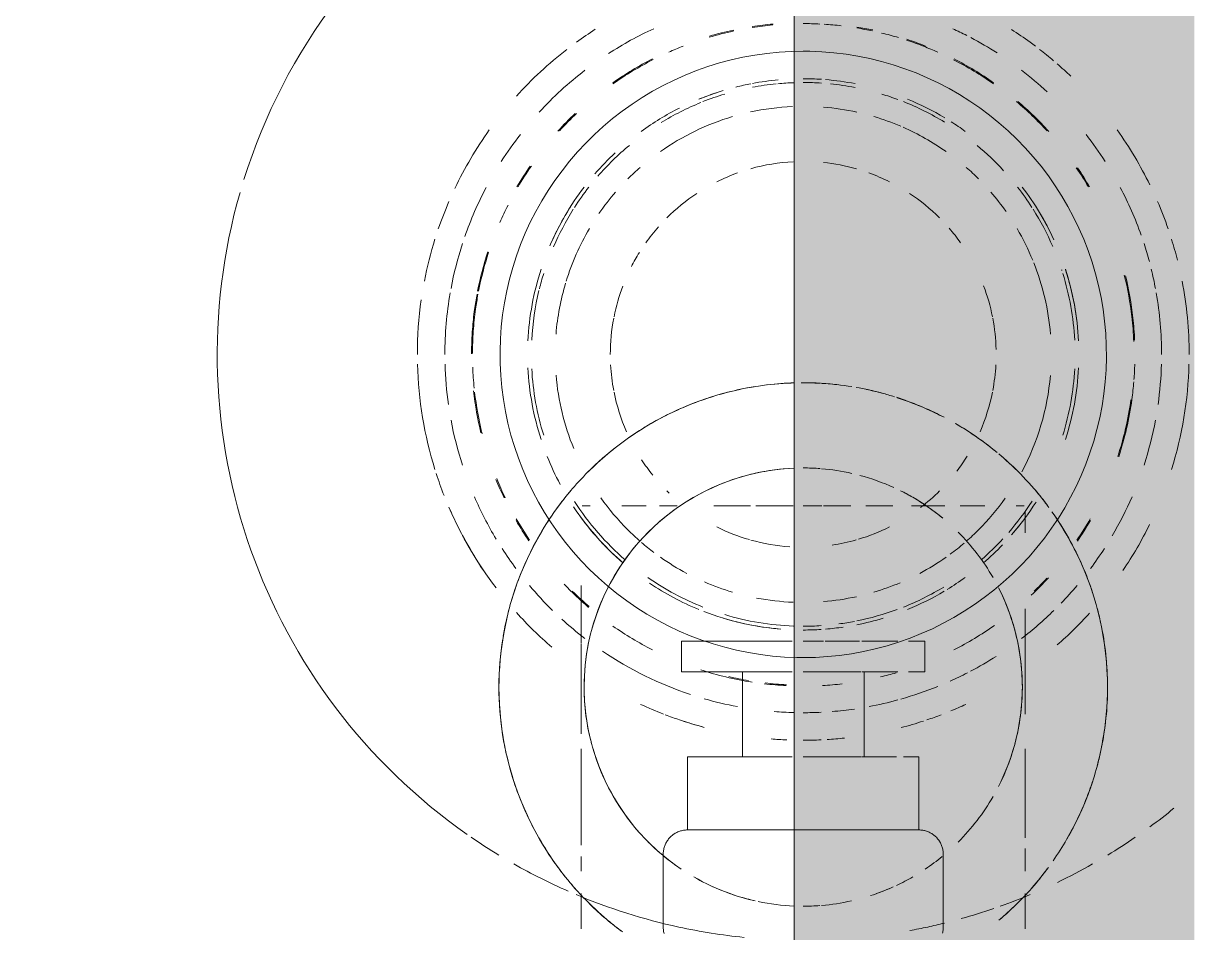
# Model space of a CAD drawing. Header units: millimetres. Extents: x -4000 to 187956, y -58990 to 162485.
# Drawn here: x 9070 to 9166.4, y 139201.2 to 139275.9 of the extents above; entities that cross this region are included whole.
import ezdxf

# ---------------------------------------------------------------- set-up
doc = ezdxf.new("R2010")
doc.units = ezdxf.units.MM
doc.linetypes.add('Dash 1_16_', pattern=[317.5, 158.75, -158.75])
for name, color, linetype, lineweight in [('A-FLOR-PATT', 8, 'Continuous', 13), ('P-PIPE', 3, 'Continuous', 9), ('P-PIPE-CNTR', 3, 'Continuous', 9), ('P-SANR-FIXT', 6, 'Continuous', 9)]:
    doc.layers.add(name, color=color, linetype=linetype, lineweight=lineweight)

# ---------------------------------------------------------------- blocks, each defined once
blk = doc.blocks.new('C307 - C307-V841-0_000')
at = {"layer": 'P-SANR-FIXT', "color": 9}
for p, q in [((-18.24, -102.819), (-18.24, -105.726)), ((0.103, -110.937), (0, -110.937)), ((-2.258, -116.937), (-4.732, -116.937)), ((-1.793, -116.937), (-4.581, -116.937)), ((0, -116.937), (-2.087, -116.937)), ((0, -116.937), (-1.649, -116.937)), ((-2.258, -123.937), (-4.735, -123.937)), ((-1.794, -123.937), (-4.607, -123.937)), ((0, -123.937), (-2.093, -123.937)), ((0, -123.937), (-1.655, -123.937))]:
    blk.add_line(p, q, dxfattribs=at)
at = {"layer": 'P-SANR-FIXT', "color": 16}
for p, q in [((-11.5, -102.937), (-11.5, -108.937)), ((-9.5, -110.937), (-9.5, -116.937)), ((-8.227, -110.937), (-9.5, -110.937)), ((-4.784, -110.937), (-7.643, -110.937)), ((-1.793, -110.937), (-4.574, -110.937)), ((0, -110.937), (-1.644, -110.937)), ((-8.227, -116.937), (-9.5, -116.937)), ((-4.784, -116.937), (-7.649, -116.937)), ((-5, -116.937), (-5, -123.937)), ((-1.793, -116.937), (-4.581, -116.937)), ((0, -116.937), (-1.649, -116.937)), ((-10, -123.937), (-10, -126.437)), ((-8.66, -123.937), (-10, -123.937)), ((-4.806, -123.937), (-7.772, -123.937)), ((-1.794, -123.937), (-4.607, -123.937)), ((0, -123.937), (-1.655, -123.937)), ((-10, -126.437), (-8.66, -126.437)), ((-7.775, -126.437), (-4.806, -126.437)), ((-4.61, -126.437), (-1.794, -126.437)), ((-1.657, -126.437), (0, -126.437))]:
    blk.add_line(p, q, dxfattribs=at)
at = {"layer": 'P-SANR-FIXT', "color": 250}
for p, q in [((11.5, -108.937), (11.5, -102.937)), ((9.5, -110.937), (0.9, -110.937)), ((9.5, -116.937), (9.5, -110.937)), ((9.5, -116.937), (0.9, -116.937)), ((5, -123.937), (5, -116.937)), ((10, -123.937), (0.9, -123.937)), ((10, -126.437), (10, -123.937)), ((0.9, -126.437), (10, -126.437))]:
    blk.add_line(p, q, dxfattribs=at)
at = {"layer": 'P-SANR-FIXT', "color": 253}
for p, q in [((18.24, -105.726), (18.24, -102.819)), ((4.56, -116.937), (0.9, -116.937)), ((5, -116.937), (1.161, -116.937)), ((4.579, -123.937), (0.9, -123.937)), ((5, -123.937), (1.161, -123.937))]:
    blk.add_line(p, q, dxfattribs=at)
at = {"layer": 'P-SANR-FIXT', "color": 254}
for p, q in [((-18.24, -107.554), (-18.24, -109.415)), ((18.24, -108.758), (18.24, -107.554)), ((18.24, -117.61), (18.24, -109.688)), ((-18.24, -110.292), (-18.24, -117.61)), ((18.24, -126.264), (18.24, -118.822)), ((-18.24, -120.444), (-18.24, -127.727)), ((-9.699, -127.06), (-10.608, -127.467)), ((-8.774, -126.691), (-9.699, -127.06)), ((-7.834, -126.359), (-8.774, -126.691)), ((9.275, -126.886), (8.343, -126.533)), ((10.192, -127.275), (9.275, -126.886)), ((18.24, -127.727), (18.24, -126.317)), ((-18.24, -127.727), (-18.24, -129.104)), ((-11.501, -127.909), (-12.375, -128.386)), ((-10.608, -127.467), (-11.501, -127.909)), ((11.975, -128.162), (11.092, -127.701)), ((18.24, -131.017), (18.24, -127.727)), ((-12.375, -128.386), (-13.23, -128.899)), ((-12.375, -128.386), (-13.23, -128.899)), ((12.839, -128.659), (11.975, -128.162)), ((12.839, -128.659), (11.975, -128.162)), ((-14.874, -130.023), (-15.661, -130.634)), ((-14.874, -130.023), (-15.661, -130.634)), ((-14.063, -129.444), (-14.874, -130.023)), ((-14.063, -129.444), (-14.874, -130.023)), ((-15.661, -130.634), (-16.422, -131.276)), ((16.075, -130.977), (15.301, -130.349)), ((16.075, -130.977), (15.301, -130.349)), ((16.823, -131.635), (16.075, -130.977)), ((16.823, -131.635), (16.075, -130.977)), ((-16.422, -131.276), (-17.158, -131.947)), ((17.544, -132.322), (16.823, -131.635)), ((17.544, -132.322), (16.823, -131.635)), ((-17.866, -132.648), (-18.546, -133.376)), ((18.237, -133.038), (17.544, -132.322)), ((18.237, -133.038), (17.544, -132.322)), ((-18.546, -133.376), (-19.196, -134.131)), ((18.9, -133.781), (18.237, -133.038)), ((19.534, -134.549), (18.9, -133.781)), ((19.534, -134.549), (18.9, -133.781)), ((-19.196, -134.131), (-19.815, -134.912)), ((20.136, -135.343), (19.534, -134.549)), ((20.136, -135.343), (19.534, -134.549)), ((-20.403, -135.716), (-20.957, -136.543)), ((-20.403, -135.716), (-20.957, -136.543)), ((-19.815, -134.912), (-20.403, -135.716)), ((20.706, -136.16), (20.136, -135.343)), ((20.706, -136.16), (20.136, -135.343)), ((-20.957, -136.543), (-21.479, -137.392)), ((21.243, -136.999), (20.706, -136.16)), ((21.243, -136.999), (20.706, -136.16)), ((-21.479, -137.392), (-21.966, -138.261)), ((-12.897, -137.555), (-14.914, -137.555)), ((-10.359, -137.555), (-11.644, -137.555)), ((-5.131, -137.555), (-7.353, -137.555)), ((-1.655, -137.555), (-3.903, -137.555)), ((0, -137.555), (-1.535, -137.555)), ((3.903, -137.555), (0.828, -137.555)), ((7.353, -137.555), (4.327, -137.555)), ((11.816, -137.555), (10.359, -137.555)), ((14.914, -137.555), (12.897, -137.555)), ((21.746, -137.859), (21.243, -136.999)), ((21.746, -137.859), (21.243, -136.999)), ((-21.966, -138.261), (-22.418, -139.149)), ((22.214, -138.738), (21.746, -137.859)), ((22.214, -138.738), (21.746, -137.859)), ((22.647, -139.636), (22.214, -138.738)), ((22.647, -139.636), (22.214, -138.738)), ((-22.418, -139.149), (-22.834, -140.054)), ((-22.418, -139.149), (-22.834, -140.054)), ((23.043, -140.55), (22.647, -139.636)), ((23.043, -140.55), (22.647, -139.636)), ((-22.834, -140.054), (-23.213, -140.975)), ((-22.834, -140.054), (-23.213, -140.975)), ((-23.213, -140.975), (-23.555, -141.911)), ((-23.213, -140.975), (-23.555, -141.911)), ((23.725, -142.421), (23.402, -141.479)), ((23.725, -142.421), (23.402, -141.479)), ((-23.555, -141.911), (-23.86, -142.859)), ((24.009, -143.376), (23.725, -142.421)), ((24.009, -143.376), (23.725, -142.421)), ((-23.86, -142.859), (-24.126, -143.819)), ((24.254, -144.341), (24.009, -143.376)), ((24.254, -144.341), (24.009, -143.376)), ((24.461, -145.316), (24.254, -144.341)), ((24.461, -145.316), (24.254, -144.341)), ((-24.354, -144.789), (-24.543, -145.767)), ((24.629, -146.298), (24.461, -145.316)), ((24.629, -146.298), (24.461, -145.316)), ((-24.543, -145.767), (-24.693, -146.752)), ((24.757, -147.286), (24.629, -146.298)), ((24.757, -147.286), (24.629, -146.298)), ((-24.693, -146.752), (-24.803, -147.742)), ((24.846, -148.278), (24.757, -147.286)), ((24.846, -148.278), (24.757, -147.286)), ((-24.803, -147.742), (-24.874, -148.735)), ((-24.803, -147.742), (-24.874, -148.735)), ((24.895, -149.273), (24.846, -148.278)), ((24.895, -149.273), (24.846, -148.278)), ((-24.874, -148.735), (-24.904, -149.731)), ((-24.874, -148.735), (-24.904, -149.731)), ((24.904, -150.269), (24.895, -149.273)), ((-24.904, -149.731), (-24.895, -150.727)), ((24.874, -151.265), (24.904, -150.269)), ((24.874, -151.265), (24.904, -150.269)), ((-24.895, -150.727), (-24.846, -151.722)), ((-24.895, -150.727), (-24.846, -151.722)), ((24.803, -152.258), (24.874, -151.265)), ((24.803, -152.258), (24.874, -151.265)), ((-24.846, -151.722), (-24.757, -152.714)), ((-24.757, -152.714), (-24.629, -153.702)), ((24.693, -153.248), (24.803, -152.258)), ((24.693, -153.248), (24.803, -152.258)), ((-24.629, -153.702), (-24.461, -154.684)), ((24.543, -154.233), (24.693, -153.248)), ((24.543, -154.233), (24.693, -153.248)), ((-24.461, -154.684), (-24.254, -155.659)), ((24.354, -155.211), (24.543, -154.233)), ((24.354, -155.211), (24.543, -154.233)), ((-24.254, -155.659), (-24.009, -156.624)), ((24.126, -156.181), (24.354, -155.211)), ((-24.009, -156.624), (-23.725, -157.579)), ((23.86, -157.141), (24.126, -156.181)), ((23.86, -157.141), (24.126, -156.181)), ((-23.725, -157.579), (-23.402, -158.521)), ((23.555, -158.089), (23.86, -157.141)), ((23.555, -158.089), (23.86, -157.141)), ((23.213, -159.025), (23.555, -158.089)), ((-23.043, -159.45), (-22.647, -160.364)), ((-23.043, -159.45), (-22.647, -160.364)), ((22.418, -160.851), (22.834, -159.946)), ((22.418, -160.851), (22.834, -159.946)), ((22.834, -159.946), (23.213, -159.025)), ((-22.647, -160.364), (-22.214, -161.262)), ((21.966, -161.739), (22.418, -160.851)), ((21.966, -161.739), (22.418, -160.851)), ((-22.214, -161.262), (-21.746, -162.141)), ((21.479, -162.608), (21.966, -161.739)), ((21.479, -162.608), (21.966, -161.739)), ((-21.746, -162.141), (-21.243, -163.001)), ((-21.746, -162.141), (-21.243, -163.001)), ((20.957, -163.457), (21.479, -162.608)), ((20.957, -163.457), (21.479, -162.608)), ((-21.243, -163.001), (-20.706, -163.84)), ((20.403, -164.284), (20.957, -163.457)), ((20.403, -164.284), (20.957, -163.457)), ((-20.706, -163.84), (-20.136, -164.657)), ((-20.136, -164.657), (-19.534, -165.451)), ((19.815, -165.088), (20.403, -164.284)), ((19.815, -165.088), (20.403, -164.284)), ((-19.534, -165.451), (-18.9, -166.219)), ((19.196, -165.869), (19.815, -165.088)), ((19.196, -165.869), (19.815, -165.088)), ((-18.9, -166.219), (-18.237, -166.962)), ((17.866, -167.352), (18.546, -166.624)), ((17.866, -167.352), (18.546, -166.624)), ((18.546, -166.624), (19.196, -165.869)), ((-18.237, -166.962), (-17.544, -167.678)), ((17.158, -168.053), (17.866, -167.352)), ((-16.823, -168.365), (-16.075, -169.023)), ((16.422, -168.724), (17.158, -168.053)), ((16.422, -168.724), (17.158, -168.053)), ((-16.075, -169.023), (-15.301, -169.651)), ((14.874, -169.977), (15.661, -169.366)), ((14.874, -169.977), (15.661, -169.366)), ((15.661, -169.366), (16.422, -168.724)), ((15.661, -169.366), (16.422, -168.724)), ((-15.301, -169.651), (-14.503, -170.247)), ((-15.301, -169.651), (-14.503, -170.247)), ((-14.503, -170.247), (-13.682, -170.811)), ((-14.503, -170.247), (-13.682, -170.811)), ((13.23, -171.101), (14.063, -170.556)), ((13.23, -171.101), (14.063, -170.556)), ((14.063, -170.556), (14.874, -169.977)), ((14.063, -170.556), (14.874, -169.977)), ((-13.682, -170.811), (-12.839, -171.341)), ((-13.682, -170.811), (-12.839, -171.341)), ((-12.839, -171.341), (-11.975, -171.838)), ((-12.839, -171.341), (-11.975, -171.838)), ((12.375, -171.614), (13.23, -171.101)), ((12.375, -171.614), (13.23, -171.101)), ((-11.975, -171.838), (-11.092, -172.299)), ((-11.975, -171.838), (-11.092, -172.299)), ((-11.092, -172.299), (-10.192, -172.725)), ((10.608, -172.533), (11.501, -172.091)), ((10.608, -172.533), (11.501, -172.091)), ((11.501, -172.091), (12.375, -171.614)), ((-10.192, -172.725), (-9.275, -173.114)), ((-9.275, -173.114), (-8.343, -173.467)), ((7.834, -173.641), (8.774, -173.309)), ((7.834, -173.641), (8.774, -173.309)), ((8.774, -173.309), (9.699, -172.94)), ((8.774, -173.309), (9.699, -172.94)), ((9.699, -172.94), (10.608, -172.533)), ((9.699, -172.94), (10.608, -172.533)), ((-8.343, -173.467), (-7.398, -173.782)), ((-7.398, -173.782), (-6.441, -174.058)), ((-6.441, -174.058), (-5.474, -174.297)), ((-5.474, -174.297), (-4.498, -174.496)), ((-5.474, -174.297), (-4.498, -174.496)), ((3.968, -174.588), (4.948, -174.409)), ((3.968, -174.588), (4.948, -174.409)), ((4.948, -174.409), (5.92, -174.192)), ((5.92, -174.192), (6.883, -173.936)), ((5.92, -174.192), (6.883, -173.936)), ((6.883, -173.936), (7.834, -173.641)), ((6.883, -173.936), (7.834, -173.641)), ((-4.498, -174.496), (-3.515, -174.656)), ((-3.515, -174.656), (-2.526, -174.777)), ((-2.526, -174.777), (-1.533, -174.858)), ((-1.533, -174.858), (-0.538, -174.9)), ((-0.538, -174.9), (0, -174.906)), ((-0.538, -174.9), (0, -174.906)), ((0, -174.906), (0.996, -174.886)), ((0, -174.906), (0.996, -174.886)), ((0.996, -174.886), (1.99, -174.826)), ((0.996, -174.886), (1.99, -174.826)), ((1.99, -174.826), (2.982, -174.727)), ((1.99, -174.826), (2.982, -174.727)), ((2.982, -174.727), (3.968, -174.588)), ((2.982, -174.727), (3.968, -174.588))]:
    blk.add_line(p, q, dxfattribs=at)
at = {"layer": 'P-SANR-FIXT', "color": 243}
for p, q in [((-4.784, -110.937), (-7.643, -110.937)), ((-1.793, -110.937), (-4.574, -110.937)), ((0, -110.937), (-1.644, -110.937)), ((-5.646, -116.937), (-7.649, -116.937)), ((-2.258, -116.937), (-4.732, -116.937)), ((0, -116.937), (-2.087, -116.937)), ((-5.684, -123.937), (-7.772, -123.937)), ((-2.258, -123.937), (-4.735, -123.937)), ((0, -123.937), (-2.093, -123.937)), ((-7.775, -126.437), (-4.806, -126.437)), ((-4.61, -126.437), (-1.794, -126.437)), ((-1.657, -126.437), (0, -126.437))]:
    blk.add_line(p, q, dxfattribs=at)
at = {"layer": 'P-SANR-FIXT', "color": 252}
for p, q in [((8.227, -110.937), (0.9, -110.937)), ((5, -116.937), (1.161, -116.937)), ((8.227, -116.937), (5.646, -116.937)), ((5, -123.937), (1.161, -123.937)), ((8.66, -123.937), (5.684, -123.937)), ((0.9, -126.437), (8.66, -126.437))]:
    blk.add_line(p, q, dxfattribs=at)
at = {"layer": 'P-SANR-FIXT', "color": 50}
for p, q in [((-1.99, -125.174), (-2.982, -125.273)), ((-1.99, -125.174), (-2.982, -125.273)), ((-0.996, -125.114), (-1.99, -125.174)), ((-0.996, -125.114), (-1.99, -125.174)), ((0, -125.094), (-0.996, -125.114)), ((0, -125.094), (-0.996, -125.114)), ((0.538, -125.1), (0, -125.094)), ((0.538, -125.1), (0, -125.094)), ((1.533, -125.142), (0.538, -125.1)), ((1.533, -125.142), (0.538, -125.1)), ((2.526, -125.223), (1.533, -125.142)), ((2.526, -125.223), (1.533, -125.142)), ((3.515, -125.344), (2.526, -125.223)), ((3.515, -125.344), (2.526, -125.223)), ((-6.883, -126.064), (-7.834, -126.359)), ((-6.883, -126.064), (-7.834, -126.359)), ((-5.92, -125.808), (-6.883, -126.064)), ((-5.92, -125.808), (-6.883, -126.064)), ((-4.948, -125.591), (-5.92, -125.808)), ((-4.948, -125.591), (-5.92, -125.808)), ((-3.968, -125.412), (-4.948, -125.591)), ((-3.968, -125.412), (-4.948, -125.591)), ((-2.982, -125.273), (-3.968, -125.412)), ((-2.982, -125.273), (-3.968, -125.412)), ((4.498, -125.504), (3.515, -125.344)), ((4.498, -125.504), (3.515, -125.344)), ((5.474, -125.703), (4.498, -125.504)), ((5.474, -125.703), (4.498, -125.504)), ((6.441, -125.942), (5.474, -125.703)), ((6.441, -125.942), (5.474, -125.703)), ((7.398, -126.218), (6.441, -125.942)), ((7.398, -126.218), (6.441, -125.942)), ((8.343, -126.533), (7.398, -126.218)), ((8.343, -126.533), (7.398, -126.218)), ((-9.699, -127.06), (-10.608, -127.467)), ((-8.774, -126.691), (-9.699, -127.06)), ((-7.834, -126.359), (-8.774, -126.691)), ((9.275, -126.886), (8.343, -126.533)), ((10.192, -127.275), (9.275, -126.886)), ((11.092, -127.701), (10.192, -127.275)), ((11.092, -127.701), (10.192, -127.275)), ((11.975, -128.162), (11.092, -127.701)), ((-13.23, -128.899), (-14.063, -129.444)), ((-13.23, -128.899), (-14.063, -129.444)), ((13.682, -129.189), (12.839, -128.659)), ((13.682, -129.189), (12.839, -128.659)), ((14.503, -129.753), (13.682, -129.189)), ((14.503, -129.753), (13.682, -129.189)), ((15.301, -130.349), (14.503, -129.753)), ((15.301, -130.349), (14.503, -129.753)), ((-15.661, -130.634), (-16.422, -131.276)), ((-17.158, -131.947), (-17.866, -132.648)), ((-18.546, -133.376), (-19.196, -134.131)), ((18.9, -133.781), (18.237, -133.038)), ((-18.24, -135.338), (-18.24, -137.033)), ((-17.5, -137.555), (-18.153, -137.555)), ((-12.897, -137.555), (-14.914, -137.555)), ((-10.359, -137.555), (-11.644, -137.555)), ((-8.895, -137.555), (-10.359, -137.555)), ((-8.895, -137.555), (-10.133, -137.555)), ((-5.131, -137.555), (-6.98, -137.555)), ((-1.655, -137.555), (-3.558, -137.555)), ((0, -137.555), (-1.535, -137.555)), ((3.558, -137.555), (0.828, -137.555)), ((6.98, -137.555), (4.327, -137.555)), ((11.816, -137.555), (10.359, -137.555)), ((14.914, -137.555), (12.897, -137.555)), ((18.153, -137.555), (17.5, -137.555)), ((23.402, -141.479), (23.043, -140.55)), ((23.402, -141.479), (23.043, -140.55)), ((-24.126, -143.819), (-24.354, -144.789)), ((24.904, -150.269), (24.895, -149.273)), ((-24.904, -149.731), (-24.895, -150.727)), ((24.126, -156.181), (24.354, -155.211)), ((-23.402, -158.521), (-23.043, -159.45)), ((-23.402, -158.521), (-23.043, -159.45)), ((18.546, -166.624), (19.196, -165.869)), ((17.158, -168.053), (17.866, -167.352)), ((-17.544, -167.678), (-16.823, -168.365)), ((-11.092, -172.299), (-10.192, -172.725)), ((11.501, -172.091), (12.375, -171.614)), ((4.948, -174.409), (5.92, -174.192)), ((-1.533, -174.858), (-0.538, -174.9))]:
    blk.add_line(p, q, dxfattribs=at)
at = {"layer": 'P-SANR-FIXT', "color": 16, "flags": 128}
for points in [[(-11.5, -102.937), (-11.498, -102.857), (-11.494, -102.777), (-11.486, -102.698), (-11.474, -102.618), (-11.46, -102.54), (-11.443, -102.462)], [(-9.5, -110.937), (-9.58, -110.936), (-9.66, -110.931), (-9.739, -110.923), (-9.819, -110.912), (-9.897, -110.897), (-9.975, -110.88), (-10.053, -110.859), (-10.129, -110.836), (-10.205, -110.809), (-10.279, -110.779), (-10.352, -110.747), (-10.424, -110.711), (-10.494, -110.673), (-10.562, -110.632), (-10.629, -110.588), (-10.694, -110.541), (-10.758, -110.492), (-10.819, -110.441), (-10.878, -110.387), (-10.935, -110.331), (-10.989, -110.272), (-11.041, -110.211), (-11.091, -110.149), (-11.138, -110.084), (-11.183, -110.018), (-11.225, -109.95), (-11.264, -109.88), (-11.3, -109.808), (-11.334, -109.736), (-11.364, -109.662), (-11.392, -109.587), (-11.416, -109.511), (-11.437, -109.433), (-11.456, -109.356), (-11.471, -109.277), (-11.483, -109.198), (-11.492, -109.118), (-11.497, -109.039), (-11.5, -108.959), (-11.5, -108.937)], [(-9.5, -110.937), (-9.492, -110.937), (-9.47, -110.937), (-9.432, -110.937), (-9.379, -110.937), (-9.311, -110.937), (-9.228, -110.937), (-9.13, -110.937), (-9.018, -110.937), (-8.891, -110.937), (-8.75, -110.937), (-8.595, -110.937), (-8.426, -110.937), (-8.244, -110.937), (-8.049, -110.937), (-7.841, -110.937), (-7.62, -110.937), (-7.387, -110.937), (-7.142, -110.937), (-6.886, -110.937), (-6.619, -110.937), (-6.341, -110.937), (-6.053, -110.937), (-5.755, -110.937), (-5.448, -110.937), (-5.133, -110.937), (-4.809, -110.937), (-4.478, -110.937), (-4.139, -110.937), (-3.794, -110.937), (-3.442, -110.937), (-3.086, -110.937), (-2.724, -110.937), (-2.358, -110.937), (-1.988, -110.937), (-1.615, -110.937), (-1.239, -110.937), (-0.861, -110.937), (-0.482, -110.937), (-0.103, -110.937), (0, -110.937)], [(-7.322, -110.937), (-7.558, -110.937), (-7.782, -110.937), (-7.994, -110.937), (-8.193, -110.937), (-8.379, -110.937), (-8.551, -110.937), (-8.71, -110.937), (-8.854, -110.937), (-8.985, -110.937), (-9.101, -110.937), (-9.203, -110.937), (-9.29, -110.937), (-9.362, -110.937), (-9.419, -110.937), (-9.461, -110.937), (-9.488, -110.937), (-9.499, -110.937)], [(0, -110.937), (0.38, -110.937), (0.759, -110.937)]]:
    blk.add_lwpolyline(points, dxfattribs=at)
at = {"layer": 'P-SANR-FIXT', "color": 250, "flags": 128}
for points in [[(11.437, -102.441), (11.456, -102.519), (11.471, -102.597), (11.483, -102.676), (11.492, -102.756), (11.497, -102.836), (11.5, -102.916), (11.5, -102.937)], [(11.5, -108.937), (11.498, -109.017), (11.494, -109.097), (11.486, -109.177), (11.474, -109.256), (11.46, -109.334), (11.443, -109.413), (11.422, -109.49), (11.398, -109.566), (11.372, -109.642), (11.342, -109.716), (11.31, -109.789), (11.274, -109.861), (11.236, -109.931), (11.195, -110), (11.151, -110.066), (11.104, -110.132), (11.055, -110.195), (11.004, -110.256), (10.95, -110.315), (10.893, -110.372), (10.835, -110.426), (10.774, -110.479), (10.712, -110.528), (10.647, -110.576), (10.581, -110.62), (10.512, -110.662), (10.443, -110.701), (10.371, -110.737), (10.299, -110.771), (10.225, -110.801), (10.15, -110.829), (10.073, -110.853), (9.996, -110.875), (9.918, -110.893), (9.84, -110.908), (9.761, -110.92), (9.681, -110.929), (9.602, -110.935), (9.522, -110.937), (9.5, -110.937)], [(0.759, -110.937), (1.137, -110.937), (1.514, -110.937), (1.887, -110.937), (2.258, -110.937), (2.625, -110.937), (2.988, -110.937), (3.347, -110.937), (3.699, -110.937), (4.046, -110.937), (4.387, -110.937), (4.72, -110.937), (5.046, -110.937), (5.364, -110.937), (5.673, -110.937), (5.974, -110.937), (6.264, -110.937), (6.545, -110.937), (6.815, -110.937), (7.074, -110.937), (7.322, -110.937), (7.558, -110.937), (7.782, -110.937), (7.994, -110.937), (8.193, -110.937), (8.379, -110.937), (8.551, -110.937), (8.71, -110.937), (8.854, -110.937), (8.985, -110.937), (9.101, -110.937), (9.203, -110.937), (9.29, -110.937), (9.362, -110.937), (9.419, -110.937), (9.461, -110.937), (9.488, -110.937), (9.499, -110.937)], [(9.5, -110.937), (9.492, -110.937), (9.47, -110.937), (9.432, -110.937), (9.379, -110.937), (9.311, -110.937), (9.228, -110.937), (9.13, -110.937), (9.018, -110.937), (8.891, -110.937), (8.75, -110.937), (8.595, -110.937), (8.426, -110.937), (8.244, -110.937), (8.049, -110.937), (7.841, -110.937), (7.62, -110.937), (7.387, -110.937)]]:
    blk.add_lwpolyline(points, dxfattribs=at)
at = {"layer": 'P-SANR-FIXT', "color": 243, "flags": 128}
for points in [[(0, -110.937), (-0.38, -110.937), (-0.759, -110.937), (-1.137, -110.937), (-1.514, -110.937), (-1.887, -110.937), (-2.258, -110.937), (-2.625, -110.937), (-2.988, -110.937), (-3.347, -110.937), (-3.699, -110.937), (-4.046, -110.937), (-4.387, -110.937), (-4.72, -110.937), (-5.046, -110.937), (-5.364, -110.937), (-5.673, -110.937), (-5.974, -110.937), (-6.264, -110.937), (-6.545, -110.937), (-6.815, -110.937), (-7.074, -110.937), (-7.322, -110.937)], [(0.861, -110.937), (0.482, -110.937), (0.103, -110.937)]]:
    blk.add_lwpolyline(points, dxfattribs=at)
at = {"layer": 'P-SANR-FIXT', "color": 252, "flags": 128}
blk.add_lwpolyline([(7.387, -110.937), (7.142, -110.937), (6.886, -110.937), (6.619, -110.937), (6.341, -110.937), (6.053, -110.937), (5.755, -110.937), (5.448, -110.937), (5.133, -110.937), (4.809, -110.937), (4.478, -110.937), (4.139, -110.937), (3.794, -110.937), (3.442, -110.937), (3.086, -110.937), (2.724, -110.937), (2.358, -110.937), (1.988, -110.937), (1.615, -110.937), (1.239, -110.937), (0.861, -110.937)], dxfattribs=at)
at = {"layer": 'P-SANR-FIXT', "color": 50, "flags": 128}
blk.add_lwpolyline([(-10.608, -127.467), (-11.501, -127.909), (-12.375, -128.386)], dxfattribs=at)
at = {"layer": 'P-SANR-FIXT', "color": 254, "flags": 128}
for points in [[(-16.422, -131.276), (-17.158, -131.947), (-17.866, -132.648), (-18.546, -133.376)], [(-19.196, -134.131), (-19.815, -134.912), (-20.403, -135.716)], [(-20.957, -136.543), (-21.479, -137.392), (-21.966, -138.261), (-22.418, -139.149)], [(-23.555, -141.911), (-23.86, -142.859), (-24.126, -143.819), (-24.354, -144.789)], [(-24.354, -144.789), (-24.543, -145.767), (-24.693, -146.752), (-24.803, -147.742)], [(-24.846, -151.722), (-24.757, -152.714), (-24.629, -153.702), (-24.461, -154.684), (-24.254, -155.659), (-24.009, -156.624), (-23.725, -157.579), (-23.402, -158.521)], [(22.834, -159.946), (23.213, -159.025), (23.555, -158.089)], [(-22.647, -160.364), (-22.214, -161.262), (-21.746, -162.141)], [(-21.243, -163.001), (-20.706, -163.84), (-20.136, -164.657), (-19.534, -165.451), (-18.9, -166.219), (-18.237, -166.962), (-17.544, -167.678), (-16.823, -168.365), (-16.075, -169.023), (-15.301, -169.651)], [(-10.192, -172.725), (-9.275, -173.114), (-8.343, -173.467)], [(-8.343, -173.467), (-7.398, -173.782), (-6.441, -174.058), (-5.474, -174.297)], [(-4.498, -174.496), (-3.515, -174.656), (-2.526, -174.777), (-1.533, -174.858)]]:
    blk.add_lwpolyline(points, dxfattribs=at)
at = {"layer": 'P-SANR-FIXT', "color": 254}
for centre, radius, start, end in [((0, -150), 48.136, 77.73815, 84.20907), ((0, -150), 48.136, 100.48388, 102.26185), ((0, -122.671), 18, 94.80294, 102.68925), ((0, -122.671), 18, 90, 94.388), ((0, -122.671), 18, 78.14215, 87.59892), ((0, -122.671), 18, 107.87558, 114.26212), ((0, -122.671), 18, 75, 77.3356), ((0, -122.671), 18, 60, 75), ((0, -122.671), 18, 115.17833, 120), ((0, -150), 29.434, 100.57941, 105.31681), ((0, -150), 29.434, 73.97609, 79.42059), ((0, -150), 29.434, 105.82387, 112.08526), ((0, -150), 29.434, 55.92224, 71.64679), ((0, -150), 29.434, 114.20512, 117.2613), ((0, -150), 29.434, 117.83601, 122.57471), ((0, -150), 31.698, 131.14479, 137.90956), ((0, -150), 31.698, 131.14479, 137.90956), ((0, -150), 27.248, 117.01717, 125.19615), ((0, -150), 27.248, 54.98176, 62.94991), ((0, -150), 31.698, 41.97977, 49.34201), ((0, -150), 31.698, 41.97977, 49.34201), ((0, -150), 29.434, 127.5574, 134.38776), ((0, -150), 29.434, 47.61184, 52.4426), ((0, -150), 22.642, 101.21487, 106.88269), ((0, -150), 22.642, 94.65395, 98.34658), ((0, -150), 22.642, 90, 93.72578), ((0, -150), 22.642, 68.87477, 85.34605), ((0, -150), 22.642, 112.23754, 120.73218), ((0, -150), 22.642, 56.1111, 67.76246), ((0, -150), 29.434, 40.17266, 45.61224), ((0, -150), 29.434, 136.02132, 139.82734), ((0, -150), 20.377, 94.65916, 102.38968), ((0, -150), 20.377, 79.16871, 87.67149), ((0, -150), 27.17, 45.72148, 49.70272), ((0, -150), 27.248, 43.85986, 49.69226), ((0, -150), 27.248, 133.4417, 137.67503), ((0, -150), 27.17, 134.27852, 137.4504), ((0, -150), 22.642, 121.46676, 126), ((0, -150), 20.377, 106.56395, 113.02816), ((0, -150), 20.377, 66.53913, 73.43605), ((0, -150), 31.698, 23.32056, 37.24966), ((0, -150), 20.377, 118.0161, 125.1563), ((0, -150), 20.377, 54.8437, 61.9839), ((0, -150), 31.698, 145.95466, 153.84434), ((0, -150), 31.698, 145.95466, 153.84434), ((0, -150), 29.434, 143.30667, 147.17804), ((0, -150), 22.642, 130.83469, 136.33593), ((0, -150), 22.642, 33.58211, 49.16531), ((0, -150), 29.434, 32.81929, 36.69333), ((0, -150), 31.698, 23.32056, 34.04679), ((0, -150), 20.377, 126.32904, 130.48369), ((0, -150), 20.377, 49.33312, 52.96917), ((0, -150), 27.248, 145.75965, 149.95939), ((0, -150), 27.17, 145.81186, 150.21472), ((0, -150), 20.377, 131.09996, 135), ((0, -150), 15.849, 106.64731, 116.57305), ((0, -150), 15.849, 106.64731, 116.57305), ((0, -150), 15.849, 98.59988, 105.9478), ((0, -150), 15.849, 98.59988, 105.9478), ((0, -150), 15.849, 74.20693, 86.03396), ((0, -150), 15.849, 74.20693, 86.03396), ((0, -150), 15.849, 63.42695, 73.80197), ((0, -150), 15.849, 63.42695, 73.80197), ((0, -150), 20.377, 45, 48.90004), ((0, -150), 27.17, 29.78901, 34.18814), ((0, -150), 27.248, 30.04468, 34.19611), ((0, -150), 29.434, 23.40707, 31.02371), ((0, -150), 29.434, 149.58254, 156.59218), ((0, -150), 22.642, 139.12674, 147.61727), ((0, -150), 20.377, 135, 144.55206), ((0, -150), 20.377, 35.30955, 45), ((0, -150), 15.849, 127.43166, 135), ((0, -150), 15.849, 127.43166, 135), ((0, -150), 15.849, 45, 45.96112), ((0, -150), 15.849, 45, 45.96112), ((0, -150), 27.17, 22.05966, 25.7118), ((0, -150), 27.248, 22.14446, 25.62595), ((0, -150), 31.698, 18, 21.43158), ((0, -150), 31.698, 18, 21.43158), ((0, -150), 22.642, 21.75784, 28.13789), ((0, -150), 31.698, 162.62063, 178.56842), ((0, -150), 31.698, 162.62063, 178.56842), ((0, -150), 20.377, 151.74716, 175.09985), ((0, -150), 15.849, 142.68684, 148.14781), ((0, -150), 15.849, 142.68684, 148.14781), ((0, -150), 15.849, 33.11111, 38.75348), ((0, -150), 15.849, 33.11111, 38.75348), ((0, -150), 31.698, 1.43158, 17.37937), ((0, -150), 31.698, 1.43158, 17.37937), ((0, -150), 29.434, 162, 169.40896), ((0, -150), 27.248, 162, 172.20605), ((0, -150), 27.17, 162, 172.10478), ((0, -150), 29.434, 10.59104, 18), ((0, -150), 20.377, 4.83234, 22.32481), ((0, -150), 22.642, 162, 177.20159), ((0, -150), 22.642, 2.79841, 18), ((0, -150), 27.17, 6.5584, 13.87991), ((0, -150), 27.248, 6.33457, 13.70096), ((0, -150), 15.849, 156.37864, 168.73223), ((0, -150), 15.849, 156.37864, 168.73223), ((0, -150), 15.849, 11.26777, 23.62136), ((0, -150), 15.849, 11.26777, 23.62136), ((0, -150), 29.434, 171.95983, 178.4583), ((0, -150), 27.248, 172.20605, 175.27889), ((0, -150), 29.434, 1.5417, 8.04692), ((0, -150), 15.849, 169.21164, 176.87188), ((0, -150), 15.849, 169.21164, 176.87188), ((0, -150), 15.849, 3.12812, 10.78836), ((0, -150), 15.849, 3.12812, 10.78836), ((0, -150), 27.17, 2.23473, 5.83514), ((0, -150), 27.248, 175.62975, 178.33461), ((0, -150), 31.698, 180, 190.95451), ((0, -150), 31.698, 180, 190.95451), ((0, -150), 29.434, 180, 189.877), ((0, -150), 15.849, 349.21164, 360), ((0, -150), 15.849, 349.21164, 360), ((0, -150), 27.17, 355.99674, 359.84006), ((0, -150), 27.248, 355.62975, 359.87786), ((0, -150), 29.434, 350.123, 360), ((0, -150), 31.698, 351.87144, 360), ((0, -150), 31.698, 351.87144, 360), ((0, -150), 27.248, 182.43959, 186.33457), ((0, -150), 27.17, 182.23473, 186.5584), ((0, -150), 22.642, 182.79841, 198), ((0, -150), 15.849, 181.49405, 190.78836), ((0, -150), 15.849, 181.49405, 190.78836), ((0, -150), 22.642, 342, 357.20159), ((0, -150), 20.377, 184.70484, 201.68431), ((0, -150), 20.377, 343.28862, 355.29516), ((0, -150), 27.17, 352.10478, 355.99674), ((0, -150), 27.248, 352.20605, 355.62975), ((0, -150), 27.248, 186.33457, 193.70096), ((0, -150), 27.17, 186.5584, 193.87991), ((0, -150), 15.849, 191.26777, 200.7607), ((0, -150), 15.849, 191.26777, 200.7607), ((0, -150), 15.849, 339.25923, 348.73223), ((0, -150), 15.849, 339.25923, 348.73223), ((0, -150), 27.17, 349.53927, 352.10478), ((0, -150), 27.248, 349.53888, 352.20605), ((0, -150), 29.434, 190.59104, 193.74053), ((0, -150), 20.377, 329.52461, 342.86435), ((0, -150), 27.17, 342, 348.98987), ((0, -150), 27.248, 342, 349.02863), ((0, -150), 29.434, 342, 349.40896), ((0, -150), 31.698, 342.62063, 349.04549), ((0, -150), 31.698, 342.62063, 349.04549), ((0, -150), 31.698, 194.10899, 197.37937), ((0, -150), 31.698, 194.10899, 197.37937), ((0, -150), 29.434, 195.00079, 198), ((0, -150), 20.377, 202.32481, 210.47539), ((0, -150), 15.849, 328.14781, 332.95637), ((0, -150), 15.849, 328.14781, 332.95637), ((0, -150), 22.642, 322.63016, 336.81276), ((0, -150), 29.434, 199.4319, 207.76427), ((0, -150), 22.642, 204.57355, 217.36861), ((0, -150), 15.849, 215.32805, 220.87321), ((0, -150), 15.849, 215.32805, 220.87321), ((0, -150), 15.849, 318.64736, 324.7209), ((0, -150), 15.849, 318.64736, 324.7209), ((0, -150), 29.434, 332.23434, 340.82069), ((0, -150), 31.698, 198.98379, 203.32056), ((0, -150), 31.698, 198.98379, 203.32056), ((0, -150), 27.17, 333.19657, 336.48838), ((0, -150), 31.698, 336.67944, 341.01809), ((0, -150), 31.698, 336.67944, 341.01809), ((0, -150), 20.377, 215.17062, 220.87265), ((0, -150), 15.849, 225, 236.56857), ((0, -150), 15.849, 225, 236.56857), ((0, -150), 15.849, 303.43143, 315), ((0, -150), 15.849, 303.43143, 315), ((0, -150), 20.377, 319.1263, 325.42763), ((0, -150), 27.248, 210.33277, 214.19611), ((0, -150), 27.17, 210.43214, 214.34759), ((0, -150), 27.17, 325.28594, 329.56651), ((0, -150), 27.248, 325.40383, 329.66589), ((0, -150), 31.698, 324.44528, 334.52105), ((0, -150), 31.698, 324.44528, 334.52105), ((0, -150), 31.698, 206.04681, 215.56218), ((0, -150), 31.698, 206.04681, 215.56218), ((0, -150), 20.377, 225, 228.90004), ((0, -150), 15.849, 243.42695, 250.12899), ((0, -150), 15.849, 243.42695, 250.12899), ((0, -150), 15.849, 289.90737, 296.57305), ((0, -150), 15.849, 289.90737, 296.57305), ((0, -150), 20.377, 311.09996, 315), ((0, -150), 15.849, 253.93807, 264.00883), ((0, -150), 15.849, 253.93807, 264.00883), ((0, -150), 15.849, 272.99296, 285.7924), ((0, -150), 15.849, 272.99296, 285.7924), ((0, -150), 22.642, 313.0284, 319.12674), ((0, -150), 29.434, 212.57738, 217.8649), ((0, -150), 20.377, 234.8437, 246.24953), ((0, -150), 20.377, 286.56395, 305.1563), ((0, -150), 29.434, 322.1351, 327.42262), ((0, -150), 27.248, 222.24817, 229.69226), ((0, -150), 27.17, 222.47925, 229.85012), ((0, -150), 22.642, 234, 237.55765), ((0, -150), 22.642, 296.66717, 306), ((0, -150), 27.17, 313.24591, 317.4504), ((0, -150), 27.248, 313.40383, 317.67503), ((0, -150), 22.642, 239.11246, 247.76246), ((0, -150), 20.377, 246.83096, 253.43605), ((0, -150), 20.377, 257.49323, 265.34012), ((0, -150), 20.377, 272.45434, 282.28289), ((0, -150), 29.434, 307.5574, 317.48538), ((0, -150), 22.642, 286.88269, 292.23754), ((0, -150), 31.698, 307.77357, 318.02022), ((0, -150), 31.698, 307.77357, 318.02022), ((0, -150), 29.434, 227.11041, 232.4426), ((0, -150), 27.248, 234.97996, 242.94991), ((0, -150), 27.17, 234.89803, 242.98253), ((0, -150), 22.642, 259.16003, 265.34605), ((0, -150), 22.642, 275.18565, 280.63893), ((0, -150), 22.642, 280.96335, 284.12027), ((0, -150), 27.17, 296.98548, 305.10941), ((0, -150), 27.248, 297.01717, 305.02746), ((0, -150), 31.698, 226.11224, 228.85436), ((0, -150), 31.698, 226.11224, 228.85436), ((0, -150), 22.642, 266.19842, 270), ((0, -150), 31.698, 229.54939, 232.22643), ((0, -150), 31.698, 229.54939, 232.22643), ((0, -150), 31.698, 232.97461, 234), ((0, -150), 29.434, 237.26056, 242.10681), ((0, -150), 27.17, 245.99612, 248.65444), ((0, -150), 27.248, 248.34775, 251.81206), ((0, -150), 27.17, 248.65444, 251.82784), ((0, -150), 27.17, 291.30798, 294.00388), ((0, -150), 29.434, 294.66994, 302.90947), ((0, -150), 31.698, 234, 237.31829), ((0, -150), 31.698, 234, 237.31829), ((0, -150), 29.434, 242.83987, 245.34704), ((0, -150), 27.17, 253.25467, 256.28502), ((0, -150), 27.17, 282.13671, 286.54486), ((0, -150), 27.248, 282.10829, 286.41146), ((0, -150), 31.698, 302.61197, 306), ((0, -150), 31.698, 302.61197, 306), ((0, -150), 27.248, 257.91659, 260.68043), ((0, -150), 27.17, 257.88821, 260.65365), ((0, -150), 27.17, 263.39638, 266.35195), ((0, -150), 27.17, 267.10789, 270), ((0, -150), 27.248, 275.19243, 278.84031), ((0, -150), 27.17, 275.27394, 278.86571)]:
    blk.add_arc(centre, radius, start, end, dxfattribs=at)
at = {"layer": 'P-SANR-FIXT', "color": 9}
for centre, radius, start, end in [((0, -150), 48.136, 102.26185, 103.93791), ((0, -122.671), 25, 130.00863, 135), ((0, -150), 48.136, 105.65197, 108.96912), ((0, -150), 48.136, 109.64346, 112.80126), ((0, -122.671), 18, 94.80294, 102.68925), ((0, -122.671), 18, 90, 94.388), ((0, -150), 48.136, 115.71429, 119.58594), ((0, -122.671), 18, 123.85989, 129.36444), ((0, -150), 48.136, 121.30868, 124.50538), ((0, -122.671), 25, 150, 156.65596), ((0, -122.671), 18, 135, 150), ((0, -150), 48.136, 126.27429, 129.23882), ((0, -122.671), 18, 153.0561, 163.6117), ((0, -122.671), 25, 165, 167.76359), ((0, -122.671), 25, 168.26869, 180), ((0, -122.671), 18, 165, 180), ((0, -122.671), 25, 180, 192.23532), ((0, -122.671), 18, 180, 195), ((0, -122.671), 18, 240, 243.62276)]:
    blk.add_arc(centre, radius, start, end, dxfattribs=at)
at = {"layer": 'P-SANR-FIXT', "color": 253}
for centre, radius, start, end in [((0, -150), 48.136, 67.19874, 77.73815), ((0, -122.671), 25, 45, 53.209), ((0, -122.671), 18, 78.14215, 87.59892), ((0, -122.671), 18, 70.50612, 77.3356), ((0, -150), 48.136, 60.41341, 66.34757), ((0, -122.671), 18, 45, 56.14011), ((0, -122.671), 25, 30, 36.6761), ((0, -150), 48.136, 55.49462, 58.69036), ((0, -122.671), 18, 16.38935, 41.41188), ((0, -150), 48.136, 343.97644, 55.02528), ((0, -122.671), 25, 23.34576, 27.38033), ((0, -122.671), 25, 360, 18.04427), ((0, -122.671), 18, 0, 15), ((0, -122.671), 18, 348.3716, 360), ((0, -122.671), 25, 350.85893, 360), ((0, -122.671), 18, 282.66374, 285), ((0, -150), 48.136, 303.10146, 342.64132)]:
    blk.add_arc(centre, radius, start, end, dxfattribs=at)
at = {"layer": 'P-SANR-FIXT', "color": 243}
for radius, start, end in [(25, 138.00529, 143.29654), (18, 109.49384, 114.26212), (18, 115.17833, 120), (25, 156.65596, 161.95315), (25, 192.23532, 195), (18, 195, 206.94311), (18, 210, 225), (25, 203.34404, 215.18481), (18, 230.46735, 240), (18, 245.59142, 255), (25, 225, 229.99072), (18, 257.19808, 265.19639), (18, 265.53954, 270), (25, 230.78411, 239.96305), (25, 242.78186, 252.17817), (25, 255, 258.01703), (25, 263.29282, 266.54131), (25, 266.77823, 270)]:
    blk.add_arc((0, -122.671), radius, start, end, dxfattribs=at)
at = {"layer": 'P-SANR-FIXT', "color": 252}
for radius, start, end in [(18, 60, 70.50612), (25, 36.6761, 41.97683), (25, 18.04427, 23.34576), (25, 341.95573, 350.36987), (18, 285, 345), (25, 323.3239, 336.65424), (18, 272.4004, 282.66374), (25, 300.04262, 315), (25, 281.99318, 300), (25, 271.72819, 276.72028)]:
    blk.add_arc((0, -122.671), radius, start, end, dxfattribs=at)
at = {"layer": 'P-SANR-FIXT', "color": 16}
for radius, start, end in [(18, 123.85989, 129.36444), (18, 135, 150), (18, 153.0561, 180), (18, 180, 206.94311), (25, 198.04685, 203.34404), (18, 210, 225), (18, 230.46735, 243.62276), (25, 216.70346, 220.20543), (18, 245.59142, 255), (18, 257.19808, 265.19639), (18, 265.53954, 270)]:
    blk.add_arc((0, -122.671), radius, start, end, dxfattribs=at)
at = {"layer": 'P-SANR-FIXT', "color": 250}
for radius, start, end in [(18, 360, 56.14011), (18, 272.4004, 360), (25, 336.65424, 341.95573), (25, 319.79392, 323.3239), (25, 279.1178, 281.99318)]:
    blk.add_arc((0, -122.671), radius, start, end, dxfattribs=at)
at = {"layer": 'P-SANR-FIXT', "color": 50}
for radius, start, end in [(31.698, 93.54635, 96.12583), (31.698, 93.54635, 96.12583), (31.698, 90, 92.65022), (31.698, 90, 92.65022), (31.698, 85.22639, 87.54718), (31.698, 85.22639, 87.54718), (31.698, 104.69357, 108.1429), (31.698, 104.69357, 108.1429), (31.698, 71.30977, 75.13004), (31.698, 72, 75.13004), (31.698, 108.70333, 110.95289), (31.698, 108.70333, 110.95289), (31.698, 69.04711, 71.29667), (31.698, 69.04711, 71.29667), (31.698, 65.07969, 68.77703), (31.698, 65.07969, 68.77703), (31.698, 112.47615, 114.92031), (31.698, 112.47615, 114.92031), (29.434, 94.63335, 98.23536), (29.434, 90, 92.85706), (29.434, 85.36665, 88.44846), (27.248, 93.35326, 96.75172), (27.17, 83.39638, 87.10789), (27.248, 83.24828, 87.04303), (27.248, 76.52765, 81.15901), (27.17, 76.99741, 80.49048), (27.248, 103.49922, 106.26001), (27.248, 72.04005, 76.52765), (22.332, 101.37018, 110.21299), (22.642, 101.21487, 106.88269), (22.642, 101.21487, 106.88269), (22.332, 97.52211, 100.87374), (22.642, 94.65395, 98.34658), (22.642, 94.65395, 98.34658), (22.642, 90, 93.72578), (22.642, 90, 93.72578), (22.332, 90, 93.77791), (22.332, 73.20555, 87.95517), (22.642, 73.11731, 85.34605), (22.642, 73.11731, 85.34605), (22.642, 112.23754, 120.73218), (22.642, 112.23754, 120.73218), (22.642, 56.1111, 67.76246), (22.642, 56.1111, 67.76246), (22.332, 111.6418, 121.15907), (22.332, 55.16329, 68.3582), (22.642, 121.46676, 126), (22.642, 121.46676, 126), (22.642, 130.83469, 136.33593), (22.642, 130.83469, 136.33593), (22.642, 36, 49.16531), (22.642, 36, 49.16531), (22.332, 130.87962, 137.28937), (22.332, 32.74017, 49.12038), (22.332, 139.0847, 147.29785), (22.642, 139.12674, 144), (22.642, 139.12674, 144), (22.642, 21.75784, 28.13789), (22.642, 21.75784, 28.13789), (22.642, 162, 177.20159), (22.642, 162, 177.20159), (22.332, 162.69504, 176.98236), (22.332, 3.01764, 17.30496), (22.642, 2.79841, 18), (22.642, 2.79841, 18), (22.642, 182.79841, 197.86279), (22.642, 182.79841, 197.86279), (22.332, 183.01764, 197.30496), (22.642, 342, 357.20159), (22.642, 342, 357.20159), (22.332, 346.39414, 356.98236), (22.332, 342.69504, 346.05996), (22.642, 197.86279, 198), (22.642, 197.86279, 198), (22.332, 198, 198.13618), (22.332, 203.36296, 212.24834), (22.332, 327.75166, 336.69557), (22.642, 327.61727, 336.81276), (22.642, 327.61727, 336.81276), (22.642, 204.57355, 212.38273), (22.642, 204.57355, 212.38273), (22.332, 212.70215, 217.94498), (22.332, 322.0538, 327.29785), (22.332, 309.76143, 319.0847), (22.332, 222.50083, 230.23857), (22.642, 313.0284, 319.12674), (22.642, 313.0284, 319.12674), (22.642, 234, 237.55765), (22.642, 234, 237.55765), (22.642, 296.66717, 306), (22.642, 296.66717, 306), (22.642, 239.11246, 247.76246), (22.642, 239.11246, 247.76246), (22.332, 238.68599, 248.3582), (22.332, 292.13146, 301.51301), (22.332, 249.6446, 253.20555), (22.332, 286.79445, 291.6418), (22.642, 288, 292.23754), (22.642, 288, 292.23754), (22.642, 259.16003, 265.34605), (22.642, 259.16003, 265.34605), (22.332, 259.01076, 264.27535), (22.332, 266.1463, 270), (22.332, 272.04412, 275.34377), (22.642, 275.18565, 280.63893), (22.642, 275.18565, 280.63893), (22.332, 275.72465, 280.78627), (22.642, 280.96335, 284.12027), (22.642, 280.96335, 284.12027), (22.642, 266.19842, 270), (22.642, 266.19842, 270), (31.698, 232.97461, 234)]:
    blk.add_arc((0, -150), radius, start, end, dxfattribs=at)
at = {"layer": 'P-SANR-FIXT', "color": 250}
for points, knots in [([(119.281, -157.53), (115.965, -146.843), (106.16, -127.435), (84.838, -108.521), (62.348, -96.734), (49.426, -91.873), (42.56, -89.707)], [0, 0, 0, 0, 0.333333, 0.666667, 0.833333, 1, 1, 1, 1]), ([(19.151, -106.602), (19.381, -106.876), (20.724, -108.553), (23.822, -113.66), (24.954, -118.883), (25, -122.671)], [0.7777778, 0.7777778, 0.7777778, 0.7777778, 0.7916667, 0.8611111, 1, 1, 1, 1]), ([(25, -122.671), (24.982, -124.186), (24.708, -127.134), (23.619, -131.257), (21.742, -135.24), (19.255, -138.824), (16.151, -141.901), (12.582, -144.429), (8.609, -146.261), (4.893, -147.279), (2.275, -147.586), (1.058, -147.642), (0.757, -147.65)], [0, 0, 0, 0, 0.0555556, 0.1111111, 0.1666667, 0.2222222, 0.2777778, 0.3333333, 0.3888889, 0.4444444, 0.4791667, 0.4905185, 0.4905185, 0.4905185, 0.4905185]), ([(153.769, -165.399), (155.317, -171.791), (156.323, -181.761), (155.072, -195.871), (152.75, -206.688), (149.058, -217.66), (143.964, -228.716), (137.483, -239.628), (128.06, -252.485), (114.627, -266.744), (99.189, -278.936), (85.441, -287.499), (70.845, -295.194), (59.144, -299.782), (50.953, -302.338)], [-1, -1, -1, -1, -0.861111, -0.791667, -0.722222, -0.652778, -0.583333, -0.513889, -0.444444, -0.333333, -0.222222, -0.166667, -0.111111, 0, 0, 0, 0])]:
    blk.add_open_spline(points, degree=3, knots=knots, dxfattribs=at)
at = {"layer": 'P-SANR-FIXT', "color": 252}
blk.add_open_spline([(14.839, -102.558), (15.259, -102.869), (16.392, -103.764), (17.851, -105.127), (18.806, -106.19), (19.151, -106.602)], degree=3, knots=[0.70235204, 0.70235204, 0.70235204, 0.70235204, 0.72222222, 0.75694444, 0.77777778, 0.77777778, 0.77777778, 0.77777778], dxfattribs=at)
at = {"layer": 'P-SANR-FIXT', "color": 243}
blk.add_open_spline([(-19.145, -106.594), (-18.249, -105.526), (-17.258, -104.538), (-16.195, -103.634)], degree=3, dxfattribs=at)
at = {"layer": 'P-SANR-FIXT', "color": 16}
for points in [[(-20.138, -107.861), (-19.821, -107.427), (-19.49, -107.005), (-19.145, -106.594)], [(-7.717, -146.442), (-9.046, -146.009), (-10.349, -145.464), (-11.569, -144.831)], [(-1.51, -147.618), (-2.345, -147.57), (-3.168, -147.48), (-3.985, -147.349)]]:
    blk.add_open_spline(points, degree=3, dxfattribs=at)
for points, knots in [([(-25, -122.671), (-24.982, -121.156), (-24.709, -118.208), (-23.619, -114.084), (-22.065, -110.79), (-20.916, -108.97), (-20.52, -108.398)], [0, 0, 0, 0, 0.0555556, 0.1111111, 0.1666667, 0.193258, 0.193258, 0.193258, 0.193258]), ([(-20.512, -136.954), (-21.324, -135.781), (-23.906, -131.304), (-24.956, -126.458), (-25, -122.671)], [0.8067462, 0.8067462, 0.8067462, 0.8067462, 0.8611111, 1, 1, 1, 1]), ([(-16.197, -141.707), (-16.852, -141.149), (-18.147, -139.932), (-19.4, -138.472), (-20.063, -137.582), (-20.184, -137.415)], [0.72433215, 0.72433215, 0.72433215, 0.72433215, 0.75694444, 0.79166667, 0.79954739, 0.79954739, 0.79954739, 0.79954739]), ([(-12.514, -144.313), (-12.979, -144.044), (-14.139, -143.321), (-15.262, -142.482), (-15.918, -141.94)], [0.66666667, 0.66666667, 0.66666667, 0.66666667, 0.6875, 0.71973822, 0.71973822, 0.71973822, 0.71973822]), ([(-4.341, -147.289), (-5.052, -147.164), (-6.105, -146.929), (-7.153, -146.622), (-7.497, -146.513)], [0.55555556, 0.55555556, 0.55555556, 0.55555556, 0.58333333, 0.5969832, 0.5969832, 0.5969832, 0.5969832]), ([(0.179, -147.661), (-0.248, -147.664), (-0.779, -147.655), (-1.305, -147.629), (-1.407, -147.624)], [0.4977869, 0.4977869, 0.4977869, 0.4977869, 0.51388889, 0.51778991, 0.51778991, 0.51778991, 0.51778991])]:
    blk.add_open_spline(points, degree=3, knots=knots, dxfattribs=at)
blk = doc.blocks.new('CMF2_NHAXUONG_A_rvt-1-0_000')
at = {"layer": 'A-FLOR-PATT', "lineweight": 9}
h = blk.add_hatch(dxfattribs=at)
h.set_pattern_fill('FP_25', color=252, style=0, pattern_type=2)
h.set_pattern_definition([(89.998, (160159.3, 137898.8), (-600, 0.021), []), (179.998, (160159.3, 137898.8), (-0.021, -600), [])])
h.paths.add_polyline_path([(154749.885, 498.905), (160009.361, 498.905), (160009.253, 1898.495), (156700.319, 1898.502), (156700.429, 1498.542), (156600.36, 1498.542), (156600.355, 2298.535), (158059.007, 2298.535), (158058.95, 5748.613), (156099.885, 5748.433), (156099.885, 4399.903), (155999.885, 4399.903), (155999.885, 5748.487), (154749.885, 5748.543), (154749.885, 751.936)])
h.paths.add_polyline_path([(160209.304, 1748.67), (165509.359, 1749.398), (165509.051, 3698.263), (162659.146, 3698.263), (162659.146, 3548.445), (162459.146, 3548.445), (162459.145, 4948.703), (161059.263, 4948.825), (161059.26, 4898.283), (160209.362, 4898.913), (160209.254, 3698.445), (160859.147, 3698.445), (160859.147, 3498.445), (160209.147, 3498.445), (160209.289, 1919.983)])
h.paths.add_polyline_path([(158997.487, 2198.535), (159409.364, 2198.535), (159409.364, 3498.619), (158258.791, 3498.619), (158258.791, 2198.535), (158714.043, 2198.535)])
h.paths.add_polyline_path([(159280.912, 3698.445), (160009.147, 3698.445), (160009.147, 4898.728), (159959.048, 4898.641), (159959.853, 5848.631), (158258.554, 5848.622), (158258.554, 3698.445)])
h.paths.add_polyline_path([(83409.046, 5348.514), (85559.046, 5348.514), (85559.046, 6948.514), (83409.046, 6948.514), (83409.046, 5424.086)])
h.paths.add_polyline_path([(83209.258, 5348.602), (83209.258, 10108.828), (82009.258, 10108.828), (82009.258, 8808.828), (80984.258, 8808.828), (80984.046, 7248.514), (82234.046, 7248.514), (82234.046, 5348.602)])
h.paths.add_polyline_path([(80485.393, 6361.014), (80784.258, 6361.014), (80784.258, 8808.828), (79759.258, 8808.828), (79759.258, 10108.828), (78559.258, 10108.828), (78559.258, 6361.014), (79918.524, 6361.014)])
h.paths.add_polyline_path([(79959.258, 9008.828), (81809.258, 9008.828), (81809.258, 10208.828), (79959.258, 10208.828), (79959.258, 10096.236)])
h.paths.add_polyline_path([(5374.563, 15998.65), (5859.046, 15998.65), (5859.046, 18498.577), (509.048, 18498.577), (509.048, 17048.643), (4299.776, 17048.643), (4299.776, 15998.65), (5091.129, 15998.65)])
h.paths.add_polyline_path([(4409.041, 18698.577), (5959.046, 18698.577), (5959.046, 20998.578), (4409.041, 20998.578), (4409.041, 19440.536)])
h.paths.add_polyline_path([(509.048, 21198.577), (5859.046, 21198.578), (5859.046, 24898.283), (3969.26, 24898.283), (3969.26, 22848.578), (4609.26, 22848.578), (4609.26, 22743.94), (3769.26, 22743.94), (3769.26, 24698.746), (509.048, 24698.746), (509.048, 22798.578), (2129.26, 22798.578), (2129.26, 23198.57), (2229.26, 23198.57), (2229.26, 22398.578), (509.048, 22398.578), (509.048, 21776.61)])
h.paths.add_polyline_path([(4249.784, 73948.537), (5800.212, 73948.647), (5800.212, 76398.641), (4359.046, 76398.641), (4359.046, 76098.597), (509.26, 76098.685), (509.26, 73998.606), (4159.048, 73998.606), (4159.048, 74648.65), (4249.784, 74648.65), (4249.784, 74338.296)])
h.paths.add_polyline_path([(161750.212, 73948.538), (161750.212, 74640.013), (161850.206, 74640.013), (161850.309, 73998.606), (165509.368, 73998.694), (165509.368, 76098.685), (161659.474, 76098.597), (161659.474, 76398.641), (160200, 76398.641), (160200, 73948.649), (161548.409, 73948.552)])
h.paths.add_polyline_path([(161548.409, 76598.641), (161659.046, 76598.641), (161659.046, 78298.641), (160209.046, 78298.641), (160209.046, 76598.641)])
h.paths.add_polyline_path([(5091.129, 76598.641), (5809.477, 76598.641), (5809.477, 78298.641), (4359.477, 78298.641), (4359.477, 76598.641)])
h.paths.add_polyline_path([(160199.739, 78498.639), (161659.315, 78498.663), (161659.633, 78798.619), (165509.581, 78798.685), (165509.051, 80348.641), (161859.474, 80348.641), (161859.474, 80048.65), (161750, 80048.65), (161750, 80948.673), (160200.166, 80948.253), (160200.032, 80178.483)])
h.paths.add_polyline_path([(5709.477, 78498.641), (5709.477, 80948.283), (4249.997, 80948.283), (4249.997, 80299.284), (4149.786, 80299.284), (4149.786, 80348.641), (509.26, 80348.641), (508.939, 78798.685), (4159.156, 78798.597), (4159.477, 78498.641), (5091.129, 78498.641)])
h.paths.add_polyline_path([(86109.472, 132101.223), (86109.472, 133323.816), (84609.472, 133323.816), (84609.472, 132101.223)])
h.paths.add_polyline_path([(83259.472, 132200.855), (84409.472, 132200.855), (84409.472, 133523.816), (85259.472, 133523.816), (85259.26, 134848.409), (83259.472, 134848.409), (83259.472, 132740.168)])
h.paths.add_polyline_path([(87459.258, 132201.223), (87459.258, 134848.593), (85459.472, 134848.226), (85459.472, 133523.816), (86309.472, 133526.053), (86309.472, 132201.223), (86721.014, 132201.223)])
h.paths.add_polyline_path([(11209.154, 135098.741), (11209.049, 140698.728), (6109.258, 140698.728), (6109.258, 139698.738), (6059.047, 139698.738), (6059.045, 139098.68), (9550.261, 139098.701), (9550.258, 139498.686), (9650.258, 139498.686), (9650.263, 138698.694), (7959.614, 138698.694), (7959.613, 135098.747), (9859.048, 135098.754), (9859.048, 137148.744), (9259.048, 137148.744), (9259.048, 137348.744), (10059.048, 137348.744), (10059.048, 135098.753), (10759.871, 135098.746)])
h.paths.add_polyline_path([(156349.859, 135098.753), (156349.859, 136499.688), (156449.859, 136499.688), (156449.859, 135098.767), (158059.118, 135098.85), (158059.118, 138698.694), (156349.853, 138698.694), (156349.857, 139498.686), (156449.858, 139498.686), (156449.854, 139098.701), (159959.683, 139098.68), (159959.683, 140698.816), (154809.154, 140698.637), (154808.945, 135098.753)])
h.paths.add_polyline_path([(162549.789, 135998.603), (162549.79, 137398.747), (162659.049, 137398.747), (162659.049, 137248.798), (165509.378, 137248.816), (165509.632, 139448.496), (160159.474, 139448.496), (160159.474, 137398.747), (160750.212, 137398.747), (160750.212, 137298.747), (160149.79, 137298.747), (160149.79, 135998.826), (161548.409, 135998.696)])
h.paths.add_polyline_path([(3449.788, 135998.671), (5900.212, 135998.739), (5900.212, 137297.569), (5248.629, 137297.569), (5248.629, 137398.747), (5859.046, 137398.747), (5859.046, 139448.732), (509.359, 139448.732), (509.361, 137248.773), (3449.787, 137249.905), (3449.788, 136244.28)])
h.paths.add_polyline_path([(6059.046, 137398.747), (7159.62, 137398.747), (7159.62, 138698.694), (6059.046, 138698.694), (6059.046, 137412.318)])
h.paths.add_polyline_path([(158858.919, 137398.747), (159959.05, 137398.747), (159959.05, 138698.694), (158858.919, 138698.694), (158858.919, 137412.318)])
at = {"layer": 'P-SANR-FIXT', "color": 250, "lineweight": 9, "rotation": 180.0003356948516}
blk.add_blockref('C307 - C307-V841-0_000', (9134.048, 139098.683), dxfattribs=at)

msp = doc.modelspace()

# ---------------------------------------------------------------- block references
at = {"lineweight": 5}
msp.add_blockref('CMF2_NHAXUONG_A_rvt-1-0_000', (0, 0), dxfattribs=at)

# ---------------------------------------------------------------- next in the draw order: hatches: boundary and pattern name
at = {"layer": 'P-PIPE', "transparency": 33554534}
for points in [[(9150.002, 136742.598), (9150.002, 139409.537), (9133.301, 139409.537), (9133.87, 136742.598), (9145.679, 136742.598)], [(9150.002, 136742.598), (9166.702, 136742.598), (9166.133, 139409.537), (9150.002, 139409.537), (9150.002, 136828.299)]]:
    msp.add_hatch(color=1, dxfattribs=at).paths.add_polyline_path(points)

# ---------------------------------------------------------------- next in the draw order: linework, layer by layer
at = {"layer": 'P-PIPE', "color": 20, "lineweight": 13}
msp.add_line((9133.301, 139409.537), (9133.301, 136742.598), dxfattribs=at)
at = {"layer": 'P-PIPE-CNTR', "color": 1, "linetype": 'Dash 1_16_'}
msp.add_line((9150.002, 136742.598), (9150.002, 139409.537), dxfattribs=at)
msp.add_line((9150.002, 136742.598), (9150.002, 139409.537), dxfattribs=at)

doc.saveas('drawing.dxf')
